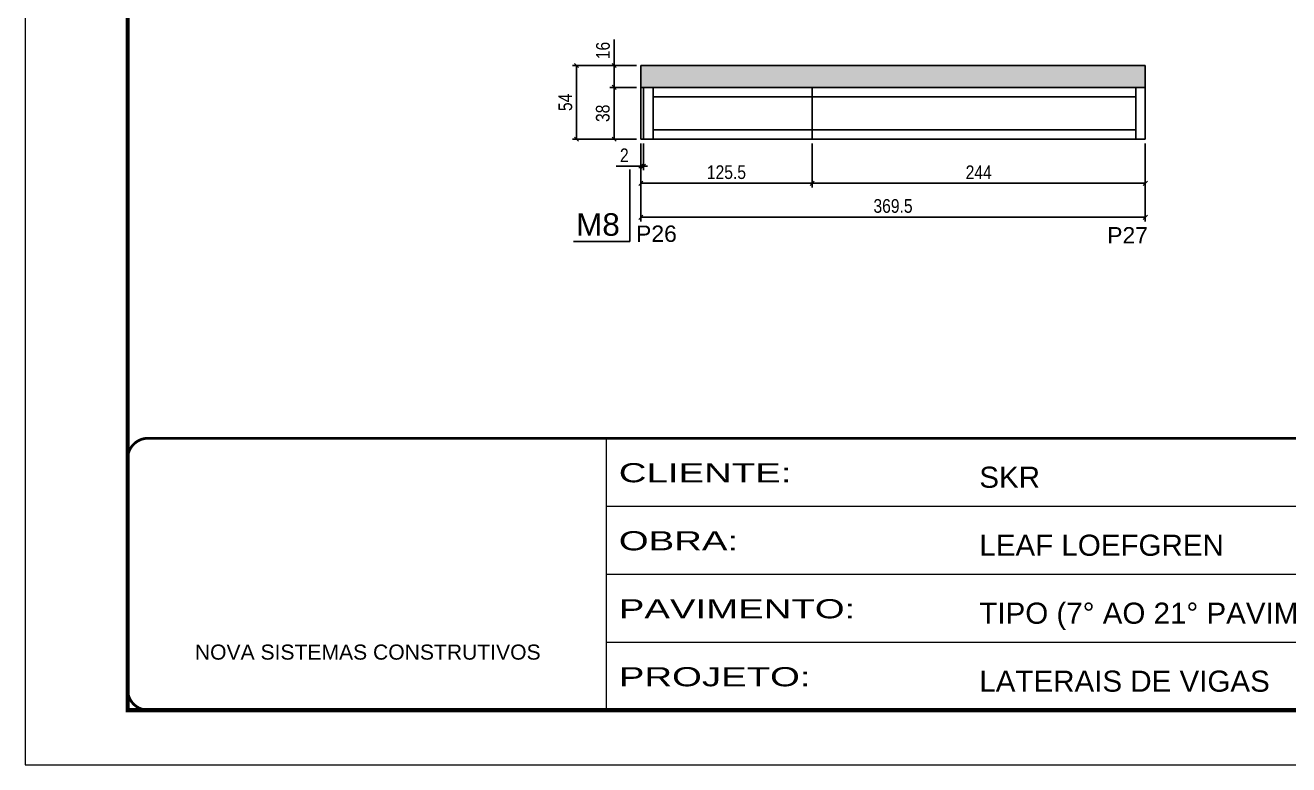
# Model space of a CAD drawing. Extents: x 3309 to 9563, y -2522 to 14608.
# Drawn here: x 8078 to 9003, y 11261 to 11803 of the extents above; entities that cross this region are included whole.
import ezdxf

# ---------------------------------------------------------------- set-up
doc = ezdxf.new("R2010")
doc.units = 0
doc.linetypes.add('CONTINUO', pattern=[0])
doc.linetypes.add('DASHED', pattern=[0.75, 0.5, -0.25])
for name, color, linetype in [('5', 5, 'Continuous'), ('COTA', 241, 'Continuous'), ('NOMENCLATURA', 7, 'Continuous'), ('Painéis', 200, 'Continuous'), ('SARR_2.2x7', 40, 'Continuous')]:
    doc.layers.add(name, color=color, linetype=linetype)
doc.layers.add('Folhas', color=255, linetype='Continuous', lineweight=9)
doc.layers.add('SARRAFO DE PRESSAO', color=251, linetype='DASHED', lineweight=9)
doc.styles.add('ARIAL', font='arial.ttf')
doc.styles.add('COTA TECNICA', font='techl___.ttf', dxfattribs={"height": 10})
doc.styles.get("Standard").update_dxf_attribs({"font": 'arial.ttf'})
doc.styles.add('Tecnologia', font='')
doc.styles.get('Tecnologia').set_extended_font_data('Forgotten Futurist')
doc.dimstyles.new('PAINEL', dxfattribs={"dimtxt": 10, "dimasz": 3, "dimexe": 3, "dimexo": 3, "dimgap": 3, "dimtad": 1, "dimdec": 1, "dimzin": 12, "dimdsep": 46, "dimtxsty": 'COTA TECNICA', "dimblk1": 'OBLIQUE', "dimblk2": 'OBLIQUE', "dimsah": 1, "dimcen": 0.9, "dimclrd": 4, "dimclre": 4, "dimclrt": 240, "dimadec": 1, "dimazin": 3, "dimtfac": 1, "dimtdec": 1, "dimtmove": 0, "dimatfit": 3, "dimfxl": 1, "dimtolj": 1, "dimtzin": 12, "dimarcsym": 0})

# ---------------------------------------------------------------- blocks, each defined once
blk = doc.blocks.new('9999999999')
at = {"color": 30, "linetype": 'CONTINUO'}
for p, q in [((98564.56, 34230.21), (98564.56, 34429.45)), ((98564.56, 34379.64), (99583.98, 34379.64)), ((98564.56, 34329.83), (99487.98, 34329.83)), ((98564.56, 34280.02), (99487.98, 34280.02))]:
    blk.add_line(p, q, dxfattribs=at)
at = {"color": 30, "linetype": 'CONTINUO', "const_width": 2}
blk.add_lwpolyline([(99583.98, 34230.21), (99583.98, 34414.45, 0.414214), (99568.98, 34429.45), (98228.98, 34429.45, 0.414214), (98213.98, 34414.45), (98213.98, 34245.21, 0.414214), (98228.98, 34230.21), (99583.98, 34230.21)], format="xyb", dxfattribs=at)
at = {"layer": 'Folhas'}
blk.add_lwpolyline([(98138.98, 34190.21), (99623.98, 34190.21), (99623.98, 35240.21), (98138.98, 35240.21)], close=True, dxfattribs=at)
at = {"layer": 'Folhas', "color": 30, "const_width": 3}
blk.add_lwpolyline([(98213.98, 34230.21), (99583.98, 34230.21), (99583.98, 35200.21), (98213.98, 35200.21)], close=True, dxfattribs=at)
at = {"color": 7, "linetype": 'Continuous', "ltscale": 5, "style": 'ARIAL'}
for s, height, p in [('SKR', 15.483, (98837.68, 34393.13)), ('LEAF LOEFGREN', 15.4829, (98837.68, 34343.32)), ('TIPO (7° AO 21° PAVIMENTO)', 15.4829, (98837.68, 34293.51)), ('NOVA SISTEMAS CONSTRUTIVOS', 11.0592, (98263.19, 34267.21)), ('LATERAIS DE VIGAS', 15.4829, (98837.68, 34243.7))]:
    blk.add_text(s, height=height, dxfattribs=at).set_placement(p)
at = {"layer": 'Folhas', "color": 7, "style": 'Tecnologia', "width": 1.5}
for s, p in [('CLIENTE:', (98573.65, 34397.17)), ('OBRA:', (98573.65, 34347.31)), ('PAVIMENTO:', (98573.65, 34297.5)), ('PROJETO:', (98573.65, 34247.69))]:
    blk.add_text(s, height=14, dxfattribs=at).set_placement(p)
blk = doc.blocks.new('_Oblique')
at = {"color": 0, "linetype": 'ByBlock', "lineweight": -2}
blk.add_line((-0.5, -0.5), (0.5, 0.5), dxfattribs=at)
blk = doc.blocks.new('*D1486')
at = {"layer": 'COTA', "color": 4, "lineweight": -2, "transparency": 16777216}
for p, q in [((8528.62, 11716.02), (8528.62, 11658.81)), ((8898.12, 11716.02), (8898.12, 11658.81)), ((8898.12, 11661.81), (8528.62, 11661.81))]:
    blk.add_line(p, q, dxfattribs=at)
at = {"layer": 'Defpoints', "color": 0, "transparency": 16777216}
for p in [(8528.62, 11719.02), (8898.12, 11719.02), (8528.62, 11661.81)]:
    blk.add_point(p, dxfattribs=at)
at = {"layer": 'COTA', "color": 4, "lineweight": -2, "transparency": 16777216, "xscale": 3, "yscale": 3, "zscale": 3, "rotation": 180}
blk.add_blockref('_Oblique', (8528.62, 11661.81), dxfattribs=at)
at = {"layer": 'COTA', "color": 4, "lineweight": -2, "transparency": 16777216, "xscale": 3, "yscale": 3, "zscale": 3}
blk.add_blockref('_Oblique', (8898.12, 11661.81), dxfattribs=at)
at = {"layer": 'COTA', "color": 240, "transparency": 16777216, "insert": (8713.37, 11670.06), "char_height": 10, "attachment_point": 5, "style": 'COTA TECNICA'}
blk.add_mtext('\\A1;369.5', dxfattribs=at)
blk = doc.blocks.new('*D1484')
at = {"layer": 'COTA', "color": 4, "lineweight": -2, "transparency": 16777216}
for p, q in [((8654.12, 11716.02), (8654.12, 11683.72)), ((8898.12, 11716.02), (8898.12, 11683.72)), ((8898.12, 11686.72), (8654.12, 11686.72))]:
    blk.add_line(p, q, dxfattribs=at)
at = {"layer": 'Defpoints', "color": 0, "transparency": 16777216}
for p in [(8654.12, 11719.02), (8898.12, 11719.02), (8654.12, 11686.72)]:
    blk.add_point(p, dxfattribs=at)
at = {"layer": 'COTA', "color": 4, "lineweight": -2, "transparency": 16777216, "xscale": 3, "yscale": 3, "zscale": 3, "rotation": 180}
blk.add_blockref('_Oblique', (8654.12, 11686.72), dxfattribs=at)
at = {"layer": 'COTA', "color": 4, "lineweight": -2, "transparency": 16777216, "xscale": 3, "yscale": 3, "zscale": 3}
blk.add_blockref('_Oblique', (8898.12, 11686.72), dxfattribs=at)
at = {"layer": 'COTA', "color": 240, "transparency": 16777216, "insert": (8776.12, 11694.8), "char_height": 10, "attachment_point": 5, "style": 'COTA TECNICA'}
blk.add_mtext('\\A1;244', dxfattribs=at)
blk = doc.blocks.new('*D1485')
at = {"layer": 'COTA', "color": 4, "lineweight": -2, "transparency": 16777216}
for p, q in [((8528.62, 11716.02), (8528.62, 11683.72)), ((8654.12, 11716.02), (8654.12, 11683.72)), ((8654.12, 11686.72), (8528.62, 11686.72))]:
    blk.add_line(p, q, dxfattribs=at)
at = {"layer": 'Defpoints', "color": 0, "transparency": 16777216}
for p in [(8528.62, 11719.02), (8654.12, 11719.02), (8528.62, 11686.72)]:
    blk.add_point(p, dxfattribs=at)
at = {"layer": 'COTA', "color": 4, "lineweight": -2, "transparency": 16777216, "xscale": 3, "yscale": 3, "zscale": 3, "rotation": 180}
blk.add_blockref('_Oblique', (8528.62, 11686.72), dxfattribs=at)
at = {"layer": 'COTA', "color": 4, "lineweight": -2, "transparency": 16777216, "xscale": 3, "yscale": 3, "zscale": 3}
blk.add_blockref('_Oblique', (8654.12, 11686.72), dxfattribs=at)
at = {"layer": 'COTA', "color": 240, "transparency": 16777216, "insert": (8591.37, 11694.83), "char_height": 10, "attachment_point": 5, "style": 'COTA TECNICA'}
blk.add_mtext('\\A1;125.5', dxfattribs=at)
blk = doc.blocks.new('*D1483')
at = {"layer": 'COTA', "color": 4, "lineweight": -2, "transparency": 16777216}
for p, q in [((8528.62, 11716.02), (8528.62, 11696.24)), ((8530.62, 11716.02), (8530.62, 11696.24)), ((8528.62, 11699.24), (8510.51, 11699.24)), ((8530.62, 11699.24), (8528.62, 11699.24)), ((8530.62, 11699.24), (8533.62, 11699.24))]:
    blk.add_line(p, q, dxfattribs=at)
at = {"layer": 'Defpoints', "color": 0, "transparency": 16777216}
for p in [(8528.62, 11719.02), (8530.62, 11719.02), (8528.62, 11699.24)]:
    blk.add_point(p, dxfattribs=at)
at = {"layer": 'COTA', "color": 4, "lineweight": -2, "transparency": 16777216, "xscale": 3, "yscale": 3, "zscale": 3}
blk.add_blockref('_Oblique', (8528.62, 11699.24), dxfattribs=at)
at = {"layer": 'COTA', "color": 4, "lineweight": -2, "transparency": 16777216, "xscale": 3, "yscale": 3, "zscale": 3, "rotation": 180}
blk.add_blockref('_Oblique', (8530.62, 11699.24), dxfattribs=at)
at = {"layer": 'COTA', "color": 240, "transparency": 16777216, "insert": (8516.57, 11707.24), "char_height": 10, "attachment_point": 5, "style": 'COTA TECNICA'}
blk.add_mtext('\\A1;2', dxfattribs=at)
blk = doc.blocks.new('*D1487')
at = {"layer": 'COTA', "color": 4, "lineweight": -2, "transparency": 16777216}
for p, q in [((8525.62, 11757.02), (8506.08, 11757.02)), ((8509.08, 11757.02), (8509.08, 11719.02)), ((8525.62, 11719.02), (8506.08, 11719.02))]:
    blk.add_line(p, q, dxfattribs=at)
at = {"layer": 'Defpoints', "color": 0, "transparency": 16777216}
for p in [(8528.62, 11757.02), (8509.08, 11719.02), (8528.62, 11719.02)]:
    blk.add_point(p, dxfattribs=at)
at = {"layer": 'COTA', "color": 4, "lineweight": -2, "transparency": 16777216, "xscale": 3, "yscale": 3, "zscale": 3}
for p, rotation in [((8509.08, 11757.02), 90), ((8509.08, 11719.02), 270)]:
    blk.add_blockref('_Oblique', p, dxfattribs=dict(at, rotation=rotation))
at = {"layer": 'COTA', "color": 240, "transparency": 16777216, "insert": (8500.84, 11738.02), "char_height": 10, "attachment_point": 5, "rotation": 90, "style": 'COTA TECNICA'}
blk.add_mtext('\\A1;38', dxfattribs=at)
blk = doc.blocks.new('*D1488')
at = {"layer": 'COTA', "color": 4, "lineweight": -2, "transparency": 16777216}
for p, q in [((8509.08, 11773.02), (8509.08, 11792.04)), ((8525.62, 11773.02), (8506.08, 11773.02)), ((8509.08, 11757.02), (8509.08, 11773.02)), ((8525.62, 11757.02), (8506.08, 11757.02))]:
    blk.add_line(p, q, dxfattribs=at)
at = {"layer": 'Defpoints', "color": 0, "transparency": 16777216}
for p in [(8509.08, 11773.02), (8528.62, 11773.02), (8528.62, 11757.02)]:
    blk.add_point(p, dxfattribs=at)
at = {"layer": 'COTA', "color": 4, "lineweight": -2, "transparency": 16777216, "xscale": 3, "yscale": 3, "zscale": 3}
for p, rotation in [((8509.08, 11773.02), 90), ((8509.08, 11757.02), 270)]:
    blk.add_blockref('_Oblique', p, dxfattribs=dict(at, rotation=rotation))
at = {"layer": 'COTA', "color": 240, "transparency": 16777216, "insert": (8500.98, 11784.03), "char_height": 10, "attachment_point": 5, "rotation": 90, "style": 'COTA TECNICA'}
blk.add_mtext('\\A1;16', dxfattribs=at)
blk = doc.blocks.new('*D1489')
at = {"layer": 'COTA', "color": 4, "lineweight": -2, "transparency": 16777216}
for p, q in [((8525.62, 11773.02), (8478.54, 11773.02)), ((8481.54, 11719.02), (8481.54, 11773.02)), ((8525.62, 11719.02), (8478.54, 11719.02))]:
    blk.add_line(p, q, dxfattribs=at)
at = {"layer": 'Defpoints', "color": 0, "transparency": 16777216}
for p in [(8481.54, 11773.02), (8528.62, 11773.02), (8528.62, 11719.02)]:
    blk.add_point(p, dxfattribs=at)
at = {"layer": 'COTA', "color": 4, "lineweight": -2, "transparency": 16777216, "xscale": 3, "yscale": 3, "zscale": 3}
for p, rotation in [((8481.54, 11773.02), 90), ((8481.54, 11719.02), 270)]:
    blk.add_blockref('_Oblique', p, dxfattribs=dict(at, rotation=rotation))
at = {"layer": 'COTA', "color": 240, "transparency": 16777216, "insert": (8473.43, 11746.02), "char_height": 10, "attachment_point": 5, "rotation": 90, "style": 'COTA TECNICA'}
blk.add_mtext('\\A1;54', dxfattribs=at)

msp = doc.modelspace()

# ---------------------------------------------------------------- hatches: boundary and pattern name
at = {"layer": 'COTA'}
h = msp.add_hatch(dxfattribs=at)
h.set_pattern_fill('AR-CONC', color=256, scale=0.03)
h.set_pattern_definition([(50, (0, -145.553), (5.4655401, -0.4781726), [0.5715, -6.2865]), (355, (0, -145.553), (-1.0573026, 5.7317054), [0.4572, -5.0292175]), (100.451445, (0.4555, -145.593), (4.4082374, 5.2535326), [0.4857003, -5.3427073]), (46.1842, (0, -144.029), (8.1323712, -1.2612698), [0.85725, -9.42975]), (96.63556, (0.678, -144.134), (7.122124, 7.4227837), [0.7285507, -8.0140682]), (351.18415, (0, -144.029), (7.122124, 7.4227837), [0.685799, -7.543792]), (21, (0.762, -144.41), (4.5484317, -3.067956), [0.5715, -6.2865]), (326, (0.762, -144.41), (1.8540609, 5.525639), [0.4572, -5.0292]), (71.451445, (1.141, -144.6657), (6.4024926, 2.457683), [0.4857003, -5.3426981]), (37.5, (0, -145.553), (0.0926581, 2.53665117), [0, -4.96824, 0, -5.1054, 0, -5.04825]), (7.5, (0, -145.553), (2.0045899, 3.00541724), [0, -2.91084, 0, -4.85394, 0, -1.92405]), (327.5, (-1.6993, -145.553), (4.06771786, -0.17186232), [0, -1.905, 0, -5.9436, 0, -7.8867]), (317.5, (-2.4613, -145.553), (4.4438754, 0.7627947), [0, -2.4765, 0, -3.94716, 0, -5.6007])])
h.paths.add_polyline_path([(8528.62, 11773.02), (8528.62, 11757.02), (8898.12, 11757.02), (8898.12, 11773.02)])

# ---------------------------------------------------------------- linework, layer by layer
for p, q in [((8528.62, 11757.02), (8528.62, 11773.02)), ((8898.12, 11773.02), (8528.62, 11773.02)), ((8898.12, 11757.02), (8898.12, 11773.02))]:
    msp.add_line(p, q, dxfattribs=at)
at = {"layer": 'NOMENCLATURA', "linetype": 'Continuous'}
for p, q in [((8520.71, 11644.1), (8520.71, 11696.73)), ((8479.31, 11644.1), (8520.71, 11644.1))]:
    msp.add_line(p, q, dxfattribs=at)
at = {"layer": 'Painéis', "linetype": 'ByBlock'}
for p, q in [((8528.62, 11719.02), (8528.62, 11757.02)), ((8528.62, 11757.02), (8898.12, 11757.02)), ((8530.62, 11719.02), (8530.62, 11757.02)), ((8654.12, 11757.02), (8654.12, 11719.02)), ((8898.12, 11757.02), (8898.12, 11719.02)), ((8898.12, 11719.02), (8528.62, 11719.02))]:
    msp.add_line(p, q, dxfattribs=at)
at = {"layer": 'SARR_2.2x7', "linetype": 'Continuous'}
for p, q in [((8537.62, 11719.02), (8537.62, 11757.02)), ((8891.12, 11719.02), (8891.12, 11757.02)), ((8654.12, 11750.02), (8537.62, 11750.02)), ((8891.12, 11750.02), (8654.12, 11750.02)), ((8654.12, 11726.02), (8537.62, 11726.02)), ((8891.12, 11726.02), (8654.12, 11726.02))]:
    msp.add_line(p, q, dxfattribs=at)

# ---------------------------------------------------------------- block references
at = {"layer": 'SARRAFO DE PRESSAO', "color": 6, "linetype": 'ByBlock'}
msp.add_blockref('9999999999', (-90061.11, -22929.5), dxfattribs=at)

# ---------------------------------------------------------------- texts
at = {"layer": '5', "linetype": 'Continuous'}
for s, p in [('P26', (8525.2, 11643.8)), ('P27', (8870.22, 11642.65))]:
    msp.add_text(s, height=12, rotation=0.00004, dxfattribs=at).set_placement(p)
at = {"layer": 'NOMENCLATURA', "linetype": 'Continuous'}
msp.add_text('M8', height=16.5, dxfattribs=at).set_placement((8481.27, 11648.3))

# ---------------------------------------------------------------- dimensions: what is measured, and where the dimension line sits
at = {"layer": 'COTA'}
for base, p1, p2, angle, picture, middle in [((8509.08, 11773.02), (8528.62, 11757.02), (8528.62, 11773.02), 90, '*D1488', (8500.98, 11784.03)), ((8481.54, 11773.02), (8528.62, 11719.02), (8528.62, 11773.02), 90, '*D1489', (8473.43, 11746.02)), ((8509.08, 11719.02), (8528.62, 11757.02), (8528.62, 11719.02), 90, '*D1487', (8500.84, 11738.02)), ((8654.12, 11686.72), (8898.12, 11719.02), (8654.12, 11719.02), 180, '*D1484', (8776.12, 11694.8))]:
    dim = msp.add_linear_dim(base=base, p1=p1, p2=p2, angle=angle, dimstyle='PAINEL', dxfattribs=at)
    dim.commit()
    dim.dimension.update_dxf_attribs({"geometry": picture, "text_midpoint": middle})
for base, p1, picture, middle in [((8528.62, 11699.24), (8530.62, 11719.02), '*D1483', (8516.57, 11707.24)), ((8528.62, 11661.81), (8898.12, 11719.02), '*D1486', (8713.37, 11670.06))]:
    dim = msp.add_linear_dim(base=base, p1=p1, p2=(8528.62, 11719.02), dimstyle='PAINEL', dxfattribs=at)
    dim.commit()
    dim.dimension.update_dxf_attribs({"geometry": picture, "text_midpoint": middle})
dim = msp.add_linear_dim(base=(8528.62, 11686.72), p1=(8654.12, 11719.02), p2=(8528.62, 11719.02), angle=180, dimstyle='PAINEL', override={"dimtmove": 1}, dxfattribs=at)
dim.commit()
dim.dimension.update_dxf_attribs({"geometry": '*D1485', "text_midpoint": (8591.37, 11694.83)})

doc.saveas('drawing.dxf')
